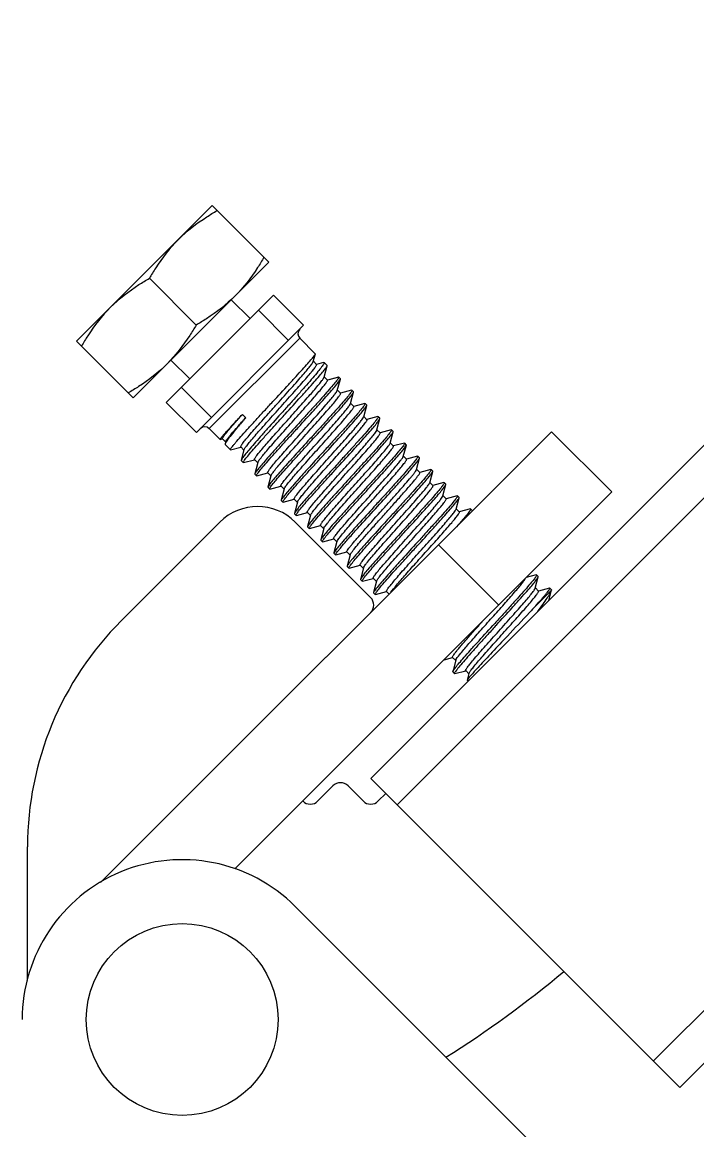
# Model space of a CAD drawing. Extents: x 27938 to 1507990, y 110129 to 923079.
# Drawn here: x 644277 to 644841, y 365994 to 366920 of the extents above; entities that cross this region are included whole.
import ezdxf

# ---------------------------------------------------------------- set-up
doc = ezdxf.new("R2010")
doc.units = 0
doc.header["$LTSCALE"] = 1000
doc.header["$MEASUREMENT"] = 0

msp = doc.modelspace()

# ---------------------------------------------------------------- linework, layer by layer
at = {"linetype": 'Continuous'}
for p, q in [((644567.69, 366288.54), (647113.1, 368833.94)), ((644589.71, 366266.52), (647135.12, 368811.92)), ((644803.62, 366052.61), (647349.03, 368598.01)), ((644825.64, 366030.59), (647371.05, 368575.99)), ((644435.57, 366766.69), (644322.33, 366653.45)), ((644435.57, 366766.69), (644482.76, 366719.51)), ((644482.76, 366719.51), (644369.51, 366606.26)), ((644383.03, 366705.99), (644422.05, 366666.97)), ((644397.12, 366602.41), (644486.61, 366691.9)), ((644451.3, 366688.05), (644467.03, 366672.32)), ((644486.61, 366691.9), (644511.78, 366666.74)), ((644474.03, 366679.32), (644499.19, 366654.15)), ((644422.28, 366577.24), (644511.78, 366666.74)), ((644322.33, 366653.45), (644369.51, 366606.26)), ((644433.06, 366580.47), (644508.55, 366655.96)), ((644521.52, 366643), (644508.55, 366655.96)), ((644519.82, 366636.5), (644521.53, 366642.84)), ((644521.53, 366642.84), (644521.52, 366643)), ((644400.97, 366637.72), (644416.7, 366621.99)), ((644522.56, 366634.04), (644519.88, 366636.71)), ((644528.45, 366635.7), (644522.53, 366634.13)), ((644528.45, 366635.7), (644528.84, 366635.68)), ((644531.37, 366633.14), (644528.84, 366635.68)), ((644528.85, 366623.42), (644531.39, 366632.88)), ((644531.41, 366633.07), (644531.37, 366633.14)), ((644531.39, 366632.88), (644531.41, 366633.07)), ((644531.62, 366620.91), (644528.87, 366623.67)), ((644531.58, 366620.98), (644528.92, 366623.65)), ((644540.75, 366623.53), (644531.56, 366621.08)), ((644541.05, 366623.44), (644531.62, 366620.91)), ((644540.75, 366623.53), (644541.01, 366623.51)), ((644541.01, 366623.51), (644541.05, 366623.44)), ((644542.38, 366622.13), (644541.06, 366623.45)), ((644542.4, 366621.87), (644542.38, 366622.13)), ((644409.7, 366614.99), (644434.87, 366589.83)), ((644531.62, 366620.91), (644531.58, 366620.98)), ((644539.86, 366612.41), (644542.4, 366621.87)), ((644542.59, 366609.97), (644539.93, 366612.64)), ((644551.76, 366612.52), (644542.57, 366610.07)), ((644550.87, 366601.4), (644553.41, 366610.86)), ((644551.76, 366612.52), (644552.02, 366612.5)), ((644553.39, 366611.12), (644552.02, 366612.5)), ((644553.41, 366610.86), (644553.39, 366611.12)), ((644397.12, 366602.41), (644422.28, 366577.24)), ((644553.6, 366598.96), (644550.94, 366601.63)), ((644562.77, 366601.51), (644553.58, 366599.06)), ((644561.88, 366590.39), (644564.42, 366599.85)), ((644562.77, 366601.51), (644563.03, 366601.49)), ((644564.4, 366600.11), (644563.03, 366601.49)), ((644564.42, 366599.85), (644564.4, 366600.11)), ((644460.66, 366592.35), (644463.41, 366589.6)), ((644561.83, 366590.22), (644561.88, 366590.39)), ((644564.61, 366587.95), (644561.95, 366590.62)), ((644573.78, 366590.5), (644564.59, 366588.05)), ((644572.89, 366579.38), (644575.43, 366588.84)), ((644573.78, 366590.5), (644574.04, 366590.48)), ((644575.41, 366589.1), (644574.04, 366590.48)), ((644575.43, 366588.84), (644575.41, 366589.1)), ((644342.21, 366201.47), (644718.69, 366577.95)), ((644442.07, 366571.45), (644433.06, 366580.47)), ((644575.62, 366576.94), (644572.96, 366579.61)), ((644584.79, 366579.48), (644575.6, 366577.04)), ((644583.9, 366568.37), (644586.44, 366577.83)), ((644584.79, 366579.48), (644585.05, 366579.47)), ((644586.42, 366578.09), (644585.05, 366579.47)), ((644586.44, 366577.83), (644586.42, 366578.09)), ((644769.02, 366527.62), (644718.69, 366577.95)), ((644442.18, 366571.45), (644442.07, 366571.45)), ((644442.18, 366571.45), (644444.01, 366571.94)), ((644443.99, 366572.03), (644446.67, 366569.35)), ((644446.72, 366569.54), (644446.24, 366567.73)), ((644450.66, 366562.87), (644446.28, 366567.24)), ((644586.63, 366565.93), (644583.97, 366568.6)), ((644595.8, 366568.47), (644586.61, 366566.03)), ((644594.91, 366557.36), (644597.45, 366566.82)), ((644595.8, 366568.47), (644596.06, 366568.46)), ((644597.43, 366567.08), (644596.06, 366568.46)), ((644597.45, 366566.82), (644597.43, 366567.08)), ((644450.87, 366562.85), (644450.66, 366562.87)), ((644450.87, 366562.85), (644459.3, 366565.12)), ((644459.27, 366565.21), (644461.94, 366562.54)), ((644462, 366562.77), (644459.7, 366554.12)), ((644597.64, 366554.92), (644594.98, 366557.59)), ((644606.81, 366557.46), (644597.62, 366555.02)), ((644606.81, 366557.46), (644607.07, 366557.45)), ((644608.44, 366556.07), (644607.07, 366557.45)), ((644459.7, 366554.12), (644459.72, 366553.8)), ((644461.38, 366552.14), (644459.72, 366553.8)), ((644461.65, 366552.12), (644461.38, 366552.14)), ((644461.65, 366552.12), (644470.82, 366554.58)), ((644470.79, 366554.68), (644473.46, 366552.01)), ((644473.52, 366552.24), (644471, 366542.77)), ((644605.92, 366546.35), (644608.46, 366555.81)), ((644608.46, 366555.81), (644608.44, 366556.07)), ((644471, 366542.77), (644471.02, 366542.5)), ((644472.39, 366541.13), (644471.02, 366542.5)), ((644472.66, 366541.11), (644472.39, 366541.13)), ((644472.66, 366541.11), (644481.83, 366543.57)), ((644481.8, 366543.67), (644484.47, 366541)), ((644484.53, 366541.23), (644482.01, 366531.76)), ((644608.65, 366543.91), (644605.99, 366546.58)), ((644617.82, 366546.45), (644608.63, 366544.01)), ((644616.93, 366535.34), (644619.47, 366544.8)), ((644617.82, 366546.45), (644618.08, 366546.44)), ((644619.45, 366545.06), (644618.08, 366546.44)), ((644619.47, 366544.8), (644619.45, 366545.06)), ((644482.01, 366531.76), (644482.03, 366531.49)), ((644483.4, 366530.12), (644482.03, 366531.49)), ((644483.67, 366530.1), (644483.4, 366530.12)), ((644483.67, 366530.1), (644492.84, 366532.56)), ((644492.81, 366532.66), (644495.48, 366529.99)), ((644495.54, 366530.22), (644493.02, 366520.75)), ((644619.66, 366532.9), (644617, 366535.57)), ((644628.83, 366535.44), (644619.64, 366533)), ((644627.94, 366524.33), (644630.48, 366533.79)), ((644628.83, 366535.44), (644629.09, 366535.43)), ((644630.46, 366534.05), (644629.09, 366535.43)), ((644630.48, 366533.79), (644630.46, 366534.05)), ((644454.41, 366213), (644769.02, 366527.62)), ((644493.02, 366520.75), (644493.04, 366520.48)), ((644494.41, 366519.11), (644493.04, 366520.48)), ((644494.68, 366519.09), (644503.85, 366521.55)), ((644503.82, 366521.65), (644506.49, 366518.98)), ((644627.87, 366524.11), (644627.94, 366524.33)), ((644630.67, 366521.89), (644628.01, 366524.56)), ((644639.84, 366524.43), (644630.65, 366521.99)), ((644638.95, 366513.32), (644641.49, 366522.78)), ((644639.84, 366524.43), (644640.1, 366524.42)), ((644641.48, 366523.04), (644640.1, 366524.42)), ((644641.49, 366522.78), (644641.48, 366523.04)), ((644494.68, 366519.09), (644494.41, 366519.11)), ((644506.55, 366519.21), (644504.03, 366509.74)), ((644641.68, 366510.88), (644639.02, 366513.55)), ((644650.85, 366513.42), (644641.66, 366510.98)), ((644650.85, 366513.42), (644651.11, 366513.41)), ((644652.49, 366512.03), (644651.11, 366513.41)), ((644652.51, 366512), (644652.49, 366512.03)), ((644359.6, 366420.18), (644441.85, 366502.43)), ((644504.03, 366509.74), (644504.05, 366509.47)), ((644505.42, 366508.1), (644504.05, 366509.47)), ((644504.76, 366502.43), (644567.68, 366439.52)), ((644505.69, 366508.08), (644505.42, 366508.1)), ((644505.69, 366508.08), (644514.86, 366510.54)), ((644514.83, 366510.64), (644517.5, 366507.97)), ((644517.56, 366508.2), (644515.04, 366498.73)), ((644515.04, 366498.73), (644515.06, 366498.46)), ((644516.43, 366497.09), (644515.06, 366498.46)), ((644516.7, 366497.07), (644516.43, 366497.09)), ((644516.7, 366497.07), (644525.87, 366499.53)), ((644525.84, 366499.63), (644528.51, 366496.96)), ((644528.57, 366497.19), (644526.05, 366487.72)), ((644526.05, 366487.72), (644526.07, 366487.45)), ((644527.44, 366486.08), (644526.07, 366487.45)), ((644527.71, 366486.06), (644527.44, 366486.08)), ((644527.71, 366486.06), (644536.88, 366488.52)), ((644536.85, 366488.62), (644539.52, 366485.95)), ((644539.58, 366486.18), (644537.06, 366476.7)), ((644539.58, 366486.18), (644539.65, 366486.37)), ((644674.65, 366433.25), (644624.32, 366483.58)), ((644537.06, 366476.7), (644537.08, 366476.44)), ((644538.45, 366475.07), (644537.08, 366476.44)), ((644538.72, 366475.05), (644538.45, 366475.07)), ((644538.72, 366475.05), (644547.89, 366477.51)), ((644547.86, 366477.61), (644550.53, 366474.94)), ((644550.59, 366475.17), (644548.07, 366465.69)), ((644548.07, 366465.69), (644548.09, 366465.43)), ((644549.46, 366464.06), (644548.09, 366465.43)), ((644549.73, 366464.04), (644558.9, 366466.5)), ((644558.87, 366466.6), (644561.54, 366463.93)), ((644549.73, 366464.04), (644549.46, 366464.06)), ((644561.6, 366464.16), (644559.08, 366454.68)), ((644560.74, 366453.03), (644569.91, 366455.49)), ((644569.88, 366455.59), (644572.55, 366452.92)), ((644705.9, 366458.37), (644697.56, 366456.15)), ((644705.01, 366447.26), (644707.55, 366456.72)), ((644705.9, 366458.37), (644706.16, 366458.35)), ((644707.54, 366456.98), (644706.16, 366458.35)), ((644707.55, 366456.72), (644707.54, 366456.98)), ((644559.08, 366454.68), (644559.1, 366454.42)), ((644560.47, 366453.05), (644559.1, 366454.42)), ((644560.74, 366453.03), (644560.47, 366453.05)), ((644572.61, 366453.15), (644570.09, 366443.67)), ((644707.74, 366444.82), (644705.08, 366447.49)), ((644716.91, 366447.36), (644707.72, 366444.92)), ((644717.17, 366447.34), (644716.91, 366447.36)), ((644718.55, 366445.97), (644717.17, 366447.34)), ((644570.09, 366443.67), (644570.11, 366443.41)), ((644571.48, 366442.04), (644570.11, 366443.41)), ((644571.75, 366442.02), (644571.48, 366442.04)), ((644571.75, 366442.02), (644580.92, 366444.48)), ((644580.89, 366444.58), (644583.11, 366442.37)), ((644705.42, 366432.56), (644718.56, 366445.7)), ((644716.25, 366437.1), (644718.56, 366445.71)), ((644718.55, 366445.97), (644718.56, 366445.71)), ((644628.95, 366387.55), (644635.97, 366389.43)), ((644635.94, 366389.53), (644638.61, 366386.86)), ((644638.67, 366387.09), (644636.15, 366377.61)), ((644636.17, 366377.35), (644636.15, 366377.61)), ((644637.54, 366375.98), (644636.17, 366377.35)), ((644637.81, 366375.96), (644646.98, 366378.42)), ((644646.95, 366378.52), (644649.62, 366375.85)), ((644649.68, 366376.08), (644648.19, 366370.46)), ((644648.19, 366370.46), (644648.25, 366370.33)), ((644649.48, 366370.33), (644648.25, 366370.33)), ((644523.64, 366269.65), (644536.22, 366282.23)), ((644548.8, 366282.23), (644561.38, 366269.65)), ((644567.69, 366288.54), (644825.64, 366030.59)), ((644567.69, 366288.54), (644825.64, 366030.59)), ((644573.97, 366269.65), (644580.28, 366275.96)), ((644281.4, 366119.8), (644281.41, 366231.48)), ((644755.55, 365930.82), (644504.78, 366181.59))]:
    msp.add_line(p, q, dxfattribs=at)
msp.add_circle((644410.41, 366087.21), 80.08, dxfattribs=at)
for centre, radius, start, end in [((644512.33, 366659.74), 5.34, 135, 225), ((644429.28, 366576.69), 5.34, 45, 135), ((644473.3, 366470.98), 44.49, 45, 135), ((644561.38, 366433.23), 8.9, 315, 45), ((644548.34, 366231.44), 266.92, 135, 179.99137), ((644542.51, 366275.94), 8.9, 45, 135), ((644517.34, 366275.94), 8.9, 225, 315), ((644567.68, 366275.94), 8.9, 225, 315), ((644410.41, 366087.21), 133.46, 45, 180), ((644157.16, 366809.15), 889.75, 302.13405, 309.98081)]:
    msp.add_arc(centre, radius, start, end, dxfattribs=at)
for points, knots in [([(644407.26, 366738.38), (644414.41, 366745.53), (644425.17, 366753.92), (644436.72, 366760.92), (644439.66, 366762.61)], [0, 0, 0, 0, 0.748734, 1, 1, 1, 1]), ([(644407.26, 366738.38), (644400.11, 366731.23), (644391.72, 366720.47), (644384.73, 366708.93), (644383.03, 366705.99)], [0, 0, 0, 0, 0.748734, 1, 1, 1, 1]), ([(644478.67, 366723.59), (644476.98, 366720.65), (644469.98, 366709.11), (644461.6, 366698.35), (644454.45, 366691.2)], [0, 0, 0, 0, 0.251266, 1, 1, 1, 1]), ([(644350.64, 366681.76), (644357.79, 366688.91), (644368.55, 366697.3), (644380.09, 366704.29), (644383.03, 366705.99)], [0, 0, 0, 0, 0.748734, 1, 1, 1, 1]), ([(644454.45, 366691.2), (644447.3, 366684.05), (644436.54, 366675.66), (644424.99, 366668.66), (644422.05, 366666.97)], [0, 0, 0, 0, 0.748734, 1, 1, 1, 1]), ([(644350.64, 366681.76), (644343.49, 366674.61), (644335.1, 366663.85), (644328.1, 366652.3), (644326.41, 366649.36)], [0, 0, 0, 0, 0.748734, 1, 1, 1, 1]), ([(644422.05, 366666.97), (644420.36, 366664.03), (644413.36, 366652.48), (644404.97, 366641.72), (644397.82, 366634.57)], [0, 0, 0, 0, 0.251266, 1, 1, 1, 1]), ([(644486.01, 366603.01), (644490.46, 366607.82), (644496.94, 366614.82), (644505.18, 366623.8), (644510.46, 366629.61), (644514.86, 366634.51), (644518.17, 366638.34), (644520.23, 366640.81), (644521.19, 366642.18), (644521.48, 366642.65), (644521.53, 366642.84)], [0, 0, 0, 0, 0.368142, 0.535897, 0.684709, 0.809342, 0.905414, 0.969598, 0.989056, 1, 1, 1, 1]), ([(644397.82, 366634.57), (644390.67, 366627.42), (644379.91, 366619.04), (644368.37, 366612.04), (644365.43, 366610.35)], [0, 0, 0, 0, 0.748734, 1, 1, 1, 1]), ([(644459.27, 366565.21), (644459.19, 366565.29), (644459.27, 366565.7), (644459.59, 366566.27), (644460.19, 366567.22), (644461.52, 366569.03), (644463.88, 366571.97), (644467.45, 366576.19), (644471.88, 366581.27), (644476.98, 366587.03), (644482.55, 366593.27), (644490.31, 366601.9), (644497.97, 366610.41), (644505.21, 366618.55), (644509.89, 366623.87), (644513.78, 366628.41), (644516.79, 366632.01), (644518.69, 366634.58), (644519.68, 366635.95), (644519.82, 366636.5)], [0, 0, 0, 0, 0.003461, 0.010825, 0.022535, 0.038573, 0.083113, 0.142879, 0.21566, 0.298761, 0.389116, 0.483412, 0.670116, 0.755815, 0.832283, 0.896851, 0.947308, 0.981997, 1, 1, 1, 1]), ([(644462.39, 366563.58), (644462.84, 366564.34), (644464.17, 366566.14), (644468.06, 366570.98), (644474.96, 366578.91), (644484.81, 366589.98), (644493.93, 366600.11), (644501.34, 366608.37), (644506.54, 366614.19), (644511.24, 366619.51), (644515.26, 366624.15), (644518.48, 366627.99), (644520.77, 366630.85), (644522.08, 366632.72), (644522.56, 366633.61), (644522.62, 366633.97), (644522.56, 366634.04)], [0, 0, 0, 0, 0.028348, 0.07231, 0.200737, 0.367922, 0.551326, 0.641466, 0.726551, 0.80379, 0.870677, 0.92508, 0.96531, 0.990227, 0.996843, 1, 1, 1, 1]), ([(644528.84, 366635.68), (644528.93, 366635.58), (644528.85, 366635.1), (644528.47, 366634.41), (644527.76, 366633.28), (644526.18, 366631.12), (644523.38, 366627.61), (644519.14, 366622.59), (644513.89, 366616.55), (644507.84, 366609.71), (644501.24, 366602.32), (644496.68, 366597.25), (644494.36, 366594.66)], [0, 0, 0, 0, 0.007287, 0.022596, 0.046895, 0.080168, 0.172563, 0.296519, 0.44737, 0.619385, 0.805971, 1, 1, 1, 1]), ([(644496.38, 366592.64), (644500.75, 366597.43), (644507.11, 366604.42), (644515.2, 366613.39), (644520.4, 366619.22), (644524.72, 366624.18), (644528.06, 366628.09), (644530.14, 366630.85), (644531.24, 366632.31), (644531.39, 366632.88)], [0, 0, 0, 0, 0.36438, 0.530796, 0.678891, 0.803581, 0.9006, 0.966696, 1, 1, 1, 1]), ([(644470.79, 366554.68), (644470.72, 366554.75), (644470.77, 366555.11), (644471.24, 366556), (644472.51, 366557.83), (644474.74, 366560.64), (644477.87, 366564.39), (644481.77, 366568.9), (644486.3, 366574.07), (644491.31, 366579.71), (644498.42, 366587.66), (644507.15, 366597.38), (644516.54, 366607.98), (644523.1, 366615.55), (644526.78, 366620.17), (644528.05, 366621.9), (644528.47, 366622.62)], [0, 0, 0, 0, 0.003296, 0.010079, 0.03549, 0.076381, 0.131511, 0.19909, 0.276886, 0.362322, 0.452558, 0.635372, 0.801219, 0.928261, 0.971785, 1, 1, 1, 1]), ([(644541.05, 366623.44), (644541.08, 366623.29), (644540.86, 366622.83), (644540.41, 366622.06), (644539.58, 366620.92), (644537.89, 366618.74), (644534.98, 366615.26), (644530.67, 366610.3), (644525.39, 366604.37), (644519.37, 366597.68), (644512.82, 366590.47), (644508.31, 366585.53), (644506.02, 366583)], [0, 0, 0, 0, 0.00868, 0.025879, 0.051887, 0.086569, 0.180747, 0.305089, 0.45505, 0.625126, 0.809034, 1, 1, 1, 1]), ([(644528.47, 366622.62), (644528.52, 366622.7), (644528.67, 366622.96), (644528.8, 366623.22), (644528.85, 366623.42)], [0, 0, 0, 0, 0.313787, 1, 1, 1, 1]), ([(644473.52, 366552.24), (644473.66, 366552.78), (644474.62, 366554.13), (644476.45, 366556.62), (644479.34, 366560.11), (644483.06, 366564.48), (644487.53, 366569.59), (644494.43, 366577.38), (644501.71, 366585.5), (644509.08, 366593.73), (644514.37, 366599.67), (644519.23, 366605.17), (644523.46, 366610.04), (644526.9, 366614.12), (644529.2, 366616.98), (644530.53, 366618.78), (644531.17, 366619.74), (644531.52, 366620.39), (644531.66, 366620.79), (644531.62, 366620.91)], [0, 0, 0, 0, 0.018431, 0.053472, 0.104134, 0.168694, 0.244894, 0.330055, 0.515024, 0.608298, 0.697696, 0.780063, 0.852494, 0.912444, 0.95783, 0.974565, 0.987157, 0.995562, 1, 1, 1, 1]), ([(644507.39, 366581.63), (644511.76, 366586.42), (644518.12, 366593.41), (644526.21, 366602.38), (644531.42, 366608.21), (644535.73, 366613.17), (644539.07, 366617.08), (644541.15, 366619.84), (644542.25, 366621.3), (644542.4, 366621.87)], [0, 0, 0, 0, 0.364381, 0.5308, 0.678899, 0.803591, 0.900607, 0.966701, 1, 1, 1, 1]), ([(644481.8, 366543.67), (644481.73, 366543.75), (644481.79, 366544.13), (644482.31, 366545.08), (644483.7, 366547.06), (644486.11, 366550.07), (644489.49, 366554.09), (644493.67, 366558.92), (644498.51, 366564.42), (644503.82, 366570.38), (644511.25, 366578.68), (644518.62, 366586.9), (644525.61, 366594.78), (644530.15, 366599.97), (644533.94, 366604.41), (644536.88, 366607.96), (644538.75, 366610.5), (644539.72, 366611.87), (644539.86, 366612.41)], [0, 0, 0, 0, 0.003453, 0.010691, 0.037881, 0.081592, 0.14037, 0.212138, 0.294327, 0.383985, 0.477885, 0.664852, 0.751185, 0.82854, 0.894141, 0.945651, 0.981282, 1, 1, 1, 1]), ([(644484.53, 366541.23), (644484.68, 366541.77), (644485.65, 366543.14), (644487.51, 366545.68), (644490.45, 366549.22), (644494.24, 366553.66), (644498.78, 366558.85), (644505.77, 366566.74), (644513.14, 366574.96), (644520.57, 366583.26), (644525.88, 366589.22), (644530.72, 366594.72), (644534.91, 366599.55), (644538.28, 366603.57), (644540.7, 366606.59), (644542.09, 366608.56), (644542.6, 366609.51), (644542.67, 366609.9), (644542.59, 366609.97)], [0, 0, 0, 0, 0.01868, 0.054278, 0.105764, 0.171349, 0.248695, 0.335028, 0.522011, 0.615926, 0.705601, 0.787809, 0.859594, 0.918387, 0.96211, 0.989307, 0.996546, 1, 1, 1, 1]), ([(644552.02, 366612.5), (644552.1, 366612.41), (644551.96, 366611.94), (644551.58, 366611.31), (644550.82, 366610.2), (644549.2, 366608.1), (644546.34, 366604.65), (644542.04, 366599.69), (644536.72, 366593.71), (644530.61, 366586.93), (644523.96, 366579.6), (644519.37, 366574.56), (644517.03, 366571.99)], [0, 0, 0, 0, 0.006599, 0.021626, 0.045784, 0.078991, 0.171388, 0.295465, 0.44652, 0.61879, 0.805664, 1, 1, 1, 1]), ([(644518.4, 366570.62), (644522.77, 366575.41), (644529.13, 366582.4), (644537.22, 366591.37), (644542.43, 366597.2), (644546.74, 366602.16), (644550.08, 366606.07), (644552.16, 366608.83), (644553.26, 366610.29), (644553.41, 366610.86)], [0, 0, 0, 0, 0.364381, 0.530796, 0.678894, 0.80359, 0.900609, 0.966703, 1, 1, 1, 1]), ([(644450.66, 366562.87), (644450.58, 366562.95), (644450.76, 366563.4), (644451.14, 366564.01), (644451.92, 366565.1), (644453.01, 366566.47), (644454.44, 366568.21), (644456.95, 366571.15), (644460.81, 366575.51), (644466.17, 366581.44), (644472.32, 366588.18), (644479.02, 366595.45), (644483.65, 366600.46), (644486.01, 366603.01)], [0, 0, 0, 0, 0.006287, 0.021187, 0.045277, 0.078448, 0.120429, 0.17084, 0.294962, 0.446101, 0.618491, 0.80551, 1, 1, 1, 1]), ([(644494.36, 366594.66), (644490.05, 366589.86), (644483.76, 366582.87), (644475.77, 366573.87), (644470.62, 366568.01), (644466.35, 366563.01), (644463.03, 366559.05), (644460.95, 366556.23), (644459.86, 366554.72), (644459.7, 366554.12)], [0, 0, 0, 0, 0.362585, 0.528363, 0.676115, 0.800828, 0.898293, 0.965295, 1, 1, 1, 1]), ([(644492.81, 366532.66), (644492.74, 366532.74), (644492.8, 366533.12), (644493.32, 366534.07), (644494.71, 366536.05), (644497.12, 366539.06), (644500.5, 366543.08), (644504.68, 366547.91), (644509.52, 366553.41), (644514.83, 366559.37), (644522.26, 366567.67), (644529.63, 366575.89), (644536.62, 366583.77), (644541.16, 366588.96), (644544.95, 366593.4), (644547.89, 366596.95), (644549.76, 366599.49), (644550.73, 366600.86), (644550.87, 366601.4)], [0, 0, 0, 0, 0.003453, 0.010691, 0.03788, 0.081592, 0.14037, 0.212137, 0.294327, 0.383985, 0.477885, 0.664851, 0.751185, 0.82854, 0.894141, 0.945652, 0.981282, 1, 1, 1, 1]), ([(644495.54, 366530.22), (644495.69, 366530.76), (644496.66, 366532.13), (644498.52, 366534.67), (644501.46, 366538.21), (644505.25, 366542.65), (644509.79, 366547.84), (644516.78, 366555.73), (644524.15, 366563.95), (644531.58, 366572.25), (644536.89, 366578.21), (644541.73, 366583.71), (644545.92, 366588.54), (644549.29, 366592.56), (644551.71, 366595.58), (644553.1, 366597.55), (644553.61, 366598.5), (644553.68, 366598.89), (644553.6, 366598.96)], [0, 0, 0, 0, 0.01868, 0.054279, 0.105765, 0.171349, 0.248696, 0.335028, 0.522011, 0.615926, 0.705601, 0.787809, 0.859594, 0.918386, 0.962109, 0.989307, 0.996546, 1, 1, 1, 1]), ([(644563.03, 366601.49), (644563.12, 366601.4), (644562.97, 366600.93), (644562.59, 366600.3), (644561.83, 366599.19), (644560.21, 366597.09), (644557.35, 366593.64), (644553.05, 366588.68), (644547.73, 366582.7), (644541.62, 366575.92), (644534.97, 366568.59), (644530.38, 366563.55), (644528.04, 366560.98)], [0, 0, 0, 0, 0.006599, 0.021626, 0.045783, 0.07899, 0.171389, 0.295471, 0.446525, 0.618791, 0.805663, 1, 1, 1, 1]), ([(644529.41, 366559.61), (644533.78, 366564.4), (644540.14, 366571.39), (644548.23, 366580.36), (644553.44, 366586.19), (644557.75, 366591.15), (644561.09, 366595.06), (644563.17, 366597.82), (644564.27, 366599.28), (644564.42, 366599.85)], [0, 0, 0, 0, 0.364389, 0.530808, 0.678904, 0.803593, 0.90061, 0.966703, 1, 1, 1, 1]), ([(644442.07, 366571.45), (644442.03, 366571.49), (644442.11, 366571.71), (644442.29, 366572), (644442.65, 366572.51), (644443.43, 366573.5), (644444.83, 366575.15), (644446.96, 366577.56), (644449.68, 366580.56), (644452.93, 366584.09), (644456.65, 366588.08), (644459.28, 366590.88), (644460.66, 366592.35)], [0, 0, 0, 0, 0.005738, 0.019134, 0.040805, 0.070779, 0.155209, 0.27106, 0.416301, 0.588313, 0.78408, 1, 1, 1, 1]), ([(644443.99, 366572.03), (644443.86, 366572.16), (644444.25, 366572.93), (644444.9, 366573.95), (644446.31, 366575.8), (644448.19, 366578.12), (644450.66, 366581.03), (644454.84, 366585.85), (644458.25, 366589.67), (644460.66, 366592.35)], [0, 0, 0, 0, 0.021147, 0.073565, 0.158215, 0.273875, 0.418588, 0.589838, 1, 1, 1, 1]), ([(644463.41, 366589.6), (644461.13, 366586.95), (644457.03, 366582.15), (644451.77, 366575.77), (644448.45, 366571.5), (644446.83, 366569.01), (644446.34, 366568.1), (644446.24, 366567.73)], [0, 0, 0, 0, 0.376924, 0.679521, 0.890722, 0.958383, 1, 1, 1, 1]), ([(644446.72, 366569.54), (644446.8, 366569.85), (644447.27, 366570.61), (644448.22, 366571.97), (644449.7, 366573.84), (644452.55, 366577.3), (644457.17, 366582.62), (644461.17, 366587.11), (644463.41, 366589.6)], [0, 0, 0, 0, 0.036338, 0.100465, 0.191874, 0.309308, 0.615028, 1, 1, 1, 1]), ([(644461.38, 366552.14), (644461.3, 366552.22), (644461.45, 366552.69), (644461.83, 366553.33), (644462.58, 366554.43), (644464.2, 366556.54), (644467.07, 366559.99), (644471.37, 366564.94), (644476.68, 366570.93), (644482.79, 366577.71), (644489.45, 366585.03), (644494.04, 366590.07), (644496.38, 366592.64)], [0, 0, 0, 0, 0.006599, 0.021626, 0.045784, 0.078991, 0.171388, 0.295465, 0.446519, 0.61879, 0.805664, 1, 1, 1, 1]), ([(644503.82, 366521.65), (644503.75, 366521.73), (644503.81, 366522.11), (644504.31, 366523.03), (644505.67, 366524.97), (644508.04, 366527.93), (644511.35, 366531.89), (644515.46, 366536.63), (644520.22, 366542.04), (644525.45, 366547.92), (644532.8, 366556.13), (644540.11, 366564.29), (644547.08, 366572.14), (644551.65, 366577.36), (644555.51, 366581.86), (644558.54, 366585.5), (644560.56, 366588.17), (644561.6, 366589.63), (644561.83, 366590.22)], [0, 0, 0, 0, 0.003411, 0.010523, 0.037228, 0.080172, 0.137959, 0.208589, 0.289589, 0.378106, 0.47102, 0.656885, 0.743278, 0.821187, 0.887872, 0.941003, 0.97876, 1, 1, 1, 1]), ([(644507, 366520.13), (644507.45, 366520.87), (644508.75, 366522.63), (644512.5, 366527.3), (644519.09, 366534.91), (644528.49, 366545.5), (644537.18, 366555.2), (644544.26, 366563.11), (644549.24, 366568.71), (644553.74, 366573.84), (644557.6, 366578.32), (644560.7, 366582.04), (644562.91, 366584.82), (644564.17, 366586.64), (644564.63, 366587.52), (644564.68, 366587.88), (644564.61, 366587.95)], [0, 0, 0, 0, 0.029221, 0.073567, 0.201629, 0.367682, 0.550054, 0.639909, 0.724906, 0.802249, 0.869396, 0.924152, 0.964754, 0.989983, 0.99672, 1, 1, 1, 1]), ([(644574.04, 366590.48), (644574.13, 366590.39), (644573.98, 366589.92), (644573.6, 366589.29), (644572.84, 366588.18), (644571.22, 366586.08), (644568.36, 366582.63), (644564.06, 366577.67), (644558.74, 366571.69), (644552.63, 366564.91), (644545.98, 366557.58), (644541.39, 366552.54), (644539.05, 366549.97)], [0, 0, 0, 0, 0.006598, 0.021624, 0.045781, 0.078987, 0.171384, 0.29546, 0.44651, 0.618781, 0.80566, 1, 1, 1, 1]), ([(644540.42, 366548.6), (644544.79, 366553.39), (644551.15, 366560.38), (644559.24, 366569.35), (644564.45, 366575.18), (644568.76, 366580.14), (644572.1, 366584.05), (644574.18, 366586.81), (644575.28, 366588.27), (644575.43, 366588.84)], [0, 0, 0, 0, 0.364379, 0.530797, 0.678896, 0.80359, 0.900607, 0.966701, 1, 1, 1, 1]), ([(644506.02, 366583), (644501.65, 366578.21), (644495.28, 366571.23), (644487.19, 366562.26), (644481.98, 366556.42), (644477.67, 366551.46), (644474.33, 366547.55), (644472.26, 366544.79), (644471.15, 366543.34), (644471, 366542.77)], [0, 0, 0, 0, 0.36446, 0.530907, 0.67902, 0.803709, 0.900704, 0.966759, 1, 1, 1, 1]), ([(644472.39, 366541.13), (644472.31, 366541.21), (644472.46, 366541.68), (644472.84, 366542.32), (644473.59, 366543.42), (644475.21, 366545.53), (644478.08, 366548.97), (644482.38, 366553.93), (644487.69, 366559.92), (644493.8, 366566.7), (644500.46, 366574.02), (644505.05, 366579.06), (644507.39, 366581.63)], [0, 0, 0, 0, 0.006598, 0.021625, 0.04578, 0.078987, 0.171384, 0.295461, 0.446512, 0.618782, 0.805661, 1, 1, 1, 1]), ([(644514.83, 366510.64), (644514.76, 366510.71), (644514.82, 366511.09), (644515.31, 366512), (644516.63, 366513.9), (644518.95, 366516.8), (644522.19, 366520.68), (644526.22, 366525.34), (644530.9, 366530.66), (644536.05, 366536.45), (644543.32, 366544.57), (644552.13, 366554.41), (644560.43, 366563.75), (644566.03, 366570.27), (644569.16, 366574.01), (644571.32, 366576.8), (644572.44, 366578.37), (644572.75, 366579.01)], [0, 0, 0, 0, 0.003368, 0.010354, 0.036572, 0.078742, 0.135528, 0.20501, 0.284805, 0.372166, 0.464077, 0.64881, 0.81371, 0.881483, 0.936251, 0.976167, 1, 1, 1, 1]), ([(644517.85, 366508.84), (644518.24, 366509.54), (644519.45, 366511.21), (644523.05, 366515.76), (644529.56, 366523.28), (644538.94, 366533.87), (644547.7, 366543.63), (644554.86, 366551.65), (644559.92, 366557.34), (644564.51, 366562.55), (644568.45, 366567.12), (644571.62, 366570.91), (644573.88, 366573.75), (644575.17, 366575.61), (644575.64, 366576.51), (644575.69, 366576.87), (644575.62, 366576.94)], [0, 0, 0, 0, 0.02672, 0.069018, 0.194536, 0.360069, 0.543539, 0.634344, 0.720433, 0.798907, 0.86713, 0.922821, 0.964145, 0.989828, 0.99668, 1, 1, 1, 1]), ([(644585.05, 366579.47), (644585.14, 366579.38), (644584.99, 366578.91), (644584.61, 366578.28), (644583.85, 366577.17), (644582.23, 366575.07), (644579.37, 366571.62), (644575.07, 366566.66), (644569.75, 366560.68), (644563.64, 366553.9), (644556.99, 366546.57), (644552.4, 366541.53), (644550.06, 366538.96)], [0, 0, 0, 0, 0.006599, 0.021626, 0.045785, 0.078991, 0.171389, 0.295468, 0.446524, 0.618793, 0.805664, 1, 1, 1, 1]), ([(644551.43, 366537.59), (644555.8, 366542.38), (644562.16, 366549.37), (644570.25, 366558.34), (644575.46, 366564.17), (644579.77, 366569.13), (644583.11, 366573.04), (644585.19, 366575.8), (644586.29, 366577.26), (644586.44, 366577.83)], [0, 0, 0, 0, 0.364384, 0.5308, 0.678898, 0.803592, 0.90061, 0.966703, 1, 1, 1, 1]), ([(644446.24, 366567.73), (644446.23, 366567.68), (644446.19, 366567.52), (644446.2, 366567.32), (644446.28, 366567.24)], [0, 0, 0, 0, 0.336514, 1, 1, 1, 1]), ([(644517.03, 366571.99), (644512.66, 366567.2), (644506.29, 366560.22), (644498.2, 366551.24), (644492.99, 366545.41), (644488.68, 366540.45), (644485.34, 366536.54), (644483.27, 366533.78), (644482.16, 366532.33), (644482.01, 366531.76)], [0, 0, 0, 0, 0.364466, 0.530913, 0.679023, 0.803712, 0.900708, 0.966761, 1, 1, 1, 1]), ([(644483.4, 366530.12), (644483.32, 366530.2), (644483.47, 366530.67), (644483.85, 366531.31), (644484.6, 366532.41), (644486.22, 366534.52), (644489.09, 366537.97), (644493.39, 366542.92), (644498.7, 366548.91), (644504.81, 366555.69), (644511.47, 366563.01), (644516.06, 366568.05), (644518.4, 366570.62)], [0, 0, 0, 0, 0.006599, 0.021626, 0.045783, 0.078991, 0.17139, 0.295472, 0.446528, 0.618793, 0.805664, 1, 1, 1, 1]), ([(644525.84, 366499.63), (644525.77, 366499.7), (644525.83, 366500.07), (644526.3, 366500.97), (644527.6, 366502.83), (644529.86, 366505.68), (644533.04, 366509.48), (644536.99, 366514.06), (644541.59, 366519.28), (644546.66, 366524.99), (644553.83, 366533.01), (644562.6, 366542.78), (644571.98, 366553.37), (644578.48, 366560.89), (644582.06, 366565.41), (644583.26, 366567.07), (644583.64, 366567.76)], [0, 0, 0, 0, 0.003326, 0.010193, 0.035938, 0.077359, 0.133176, 0.201544, 0.28017, 0.366406, 0.457339, 0.640956, 0.806417, 0.931592, 0.973615, 1, 1, 1, 1]), ([(644596.06, 366568.46), (644596.15, 366568.37), (644596, 366567.9), (644595.62, 366567.27), (644594.86, 366566.16), (644593.24, 366564.06), (644590.38, 366560.61), (644586.08, 366555.65), (644580.76, 366549.67), (644574.65, 366542.89), (644568, 366535.56), (644563.41, 366530.52), (644561.07, 366527.95)], [0, 0, 0, 0, 0.006599, 0.021626, 0.045782, 0.078989, 0.171387, 0.295468, 0.446521, 0.618788, 0.805663, 1, 1, 1, 1]), ([(644562.44, 366526.58), (644566.81, 366531.37), (644573.17, 366538.36), (644581.26, 366547.33), (644586.47, 366553.16), (644590.78, 366558.12), (644594.12, 366562.03), (644596.2, 366564.79), (644597.3, 366566.25), (644597.45, 366566.82)], [0, 0, 0, 0, 0.364389, 0.530808, 0.678905, 0.803593, 0.900609, 0.966702, 1, 1, 1, 1]), ([(644583.64, 366567.76), (644583.67, 366567.82), (644583.77, 366568.02), (644583.86, 366568.22), (644583.9, 366568.37)], [0, 0, 0, 0, 0.304527, 1, 1, 1, 1]), ([(644462, 366562.77), (644462.01, 366562.82), (644462.11, 366563.11), (644462.26, 366563.37), (644462.39, 366563.58)], [0, 0, 0, 0, 0.186143, 1, 1, 1, 1]), ([(644528.04, 366560.98), (644523.67, 366556.19), (644517.3, 366549.21), (644509.21, 366540.24), (644504, 366534.4), (644499.69, 366529.44), (644496.35, 366525.53), (644494.28, 366522.77), (644493.17, 366521.32), (644493.02, 366520.75)], [0, 0, 0, 0, 0.364457, 0.530899, 0.679012, 0.803706, 0.900705, 0.966759, 1, 1, 1, 1]), ([(644494.41, 366519.11), (644494.33, 366519.19), (644494.48, 366519.66), (644494.86, 366520.3), (644495.61, 366521.4), (644497.23, 366523.51), (644500.1, 366526.95), (644504.4, 366531.91), (644509.71, 366537.9), (644515.82, 366544.68), (644522.48, 366552), (644527.07, 366557.04), (644529.41, 366559.61)], [0, 0, 0, 0, 0.006597, 0.021623, 0.045779, 0.078985, 0.171381, 0.295456, 0.44651, 0.618782, 0.805661, 1, 1, 1, 1]), ([(644528.73, 366497.59), (644529.05, 366498.24), (644530.18, 366499.82), (644532.37, 366502.63), (644535.5, 366506.38), (644541.12, 366512.9), (644549.41, 366522.24), (644558.22, 366532.07), (644565.47, 366540.18), (644570.61, 366545.96), (644575.28, 366551.27), (644579.3, 366555.92), (644582.53, 366559.78), (644584.84, 366562.68), (644586.16, 366564.58), (644586.65, 366565.49), (644586.71, 366565.86), (644586.63, 366565.93)], [0, 0, 0, 0, 0.024173, 0.064372, 0.119353, 0.187267, 0.352243, 0.536827, 0.628608, 0.715817, 0.795456, 0.864788, 0.921444, 0.963514, 0.989667, 0.996638, 1, 1, 1, 1]), ([(644607.07, 366557.45), (644607.16, 366557.36), (644607.01, 366556.89), (644606.63, 366556.26), (644605.87, 366555.15), (644604.25, 366553.05), (644601.39, 366549.6), (644597.09, 366544.64), (644591.77, 366538.66), (644585.66, 366531.88), (644579.01, 366524.55), (644574.42, 366519.51), (644572.08, 366516.94)], [0, 0, 0, 0, 0.006598, 0.021624, 0.045781, 0.078987, 0.171383, 0.295458, 0.446509, 0.61878, 0.80566, 1, 1, 1, 1]), ([(644594.49, 366556.48), (644594.54, 366556.57), (644594.7, 366556.85), (644594.86, 366557.14), (644594.91, 366557.36)], [0, 0, 0, 0, 0.316982, 1, 1, 1, 1]), ([(644539.05, 366549.97), (644534.68, 366545.18), (644528.31, 366538.2), (644520.22, 366529.22), (644515.01, 366523.39), (644510.7, 366518.43), (644507.36, 366514.52), (644505.29, 366511.76), (644504.18, 366510.31), (644504.03, 366509.74)], [0, 0, 0, 0, 0.364462, 0.53091, 0.679022, 0.803711, 0.900705, 0.966759, 1, 1, 1, 1]), ([(644505.42, 366508.1), (644505.34, 366508.18), (644505.49, 366508.65), (644505.87, 366509.29), (644506.62, 366510.39), (644508.24, 366512.5), (644511.11, 366515.94), (644515.41, 366520.9), (644520.72, 366526.89), (644526.83, 366533.67), (644533.49, 366540.99), (644538.08, 366546.03), (644540.42, 366548.6)], [0, 0, 0, 0, 0.006599, 0.021625, 0.045781, 0.078988, 0.171386, 0.295465, 0.446518, 0.618786, 0.805663, 1, 1, 1, 1]), ([(644536.85, 366488.62), (644536.78, 366488.69), (644536.83, 366489.05), (644537.3, 366489.93), (644538.56, 366491.76), (644540.78, 366494.55), (644543.89, 366498.28), (644547.76, 366502.77), (644552.27, 366507.91), (644557.26, 366513.52), (644564.35, 366521.45), (644573.05, 366531.15), (644582.45, 366541.75), (644589.03, 366549.34), (644592.76, 366554), (644594.05, 366555.75), (644594.49, 366556.48)], [0, 0, 0, 0, 0.003285, 0.010037, 0.035326, 0.076021, 0.1309, 0.198187, 0.275678, 0.360819, 0.450797, 0.633314, 0.7993, 0.92703, 0.971108, 1, 1, 1, 1]), ([(644539.65, 366486.37), (644539.89, 366486.97), (644540.93, 366488.45), (644542.98, 366491.14), (644546.02, 366494.79), (644551.57, 366501.27), (644559.87, 366510.62), (644568.73, 366520.51), (644576.07, 366528.71), (644581.29, 366534.58), (644586.04, 366539.98), (644590.14, 366544.71), (644593.44, 366548.65), (644595.8, 366551.61), (644597.16, 366553.54), (644597.66, 366554.47), (644597.72, 366554.85), (644597.64, 366554.92)], [0, 0, 0, 0, 0.021586, 0.059632, 0.112982, 0.179814, 0.344197, 0.529911, 0.622691, 0.711053, 0.791891, 0.862368, 0.92002, 0.96286, 0.9895, 0.996595, 1, 1, 1, 1]), ([(644573.45, 366515.57), (644577.82, 366520.36), (644584.18, 366527.34), (644592.27, 366536.32), (644597.48, 366542.15), (644601.79, 366547.11), (644605.13, 366551.02), (644607.21, 366553.78), (644608.31, 366555.24), (644608.46, 366555.81)], [0, 0, 0, 0, 0.364378, 0.530795, 0.678895, 0.803589, 0.900607, 0.966701, 1, 1, 1, 1]), ([(644550.06, 366538.96), (644545.69, 366534.17), (644539.32, 366527.19), (644531.23, 366518.21), (644526.02, 366512.38), (644521.71, 366507.42), (644518.37, 366503.51), (644516.3, 366500.75), (644515.19, 366499.3), (644515.04, 366498.73)], [0, 0, 0, 0, 0.364464, 0.53091, 0.679021, 0.803712, 0.900709, 0.966761, 1, 1, 1, 1]), ([(644561.41, 366494.76), (644566.15, 366500.15), (644573.44, 366508.3), (644583.11, 366519.09), (644590.07, 366526.9), (644596.14, 366533.82), (644600.44, 366538.85), (644603.1, 366542.15), (644604.49, 366543.96), (644605.4, 366545.29), (644605.84, 366546.04), (644605.92, 366546.35)], [0, 0, 0, 0, 0.315652, 0.481067, 0.637651, 0.775532, 0.886036, 0.92879, 0.962295, 0.98609, 1, 1, 1, 1]), ([(644564.16, 366492.01), (644566.55, 366494.73), (644571.56, 366500.36), (644579.2, 366508.9), (644586.88, 366517.47), (644594.02, 366525.51), (644599.39, 366531.64), (644603, 366535.9), (644605.12, 366538.47), (644606.74, 366540.53), (644607.92, 366542.17), (644608.49, 366543.1), (644608.77, 366543.79), (644608.65, 366543.91)], [0, 0, 0, 0, 0.158726, 0.329961, 0.501874, 0.662563, 0.800917, 0.858659, 0.907407, 0.946342, 0.974839, 0.992548, 1, 1, 1, 1]), ([(644618.08, 366546.44), (644618.17, 366546.35), (644618.02, 366545.88), (644617.64, 366545.25), (644616.88, 366544.14), (644615.26, 366542.04), (644612.4, 366538.59), (644608.1, 366533.63), (644602.78, 366527.65), (644596.67, 366520.87), (644590.02, 366513.54), (644585.43, 366508.5), (644583.09, 366505.93)], [0, 0, 0, 0, 0.006599, 0.021626, 0.045784, 0.078991, 0.171389, 0.29547, 0.446525, 0.618793, 0.805664, 1, 1, 1, 1]), ([(644584.46, 366504.56), (644588.83, 366509.35), (644595.19, 366516.33), (644603.28, 366525.31), (644608.49, 366531.14), (644612.8, 366536.1), (644616.14, 366540.01), (644618.22, 366542.77), (644619.32, 366544.23), (644619.47, 366544.8)], [0, 0, 0, 0, 0.364386, 0.530805, 0.678901, 0.803594, 0.900611, 0.966704, 1, 1, 1, 1]), ([(644516.43, 366497.09), (644516.35, 366497.17), (644516.5, 366497.64), (644516.88, 366498.28), (644517.63, 366499.38), (644519.25, 366501.49), (644522.12, 366504.93), (644526.42, 366509.89), (644531.73, 366515.88), (644537.84, 366522.66), (644544.5, 366529.98), (644549.09, 366535.02), (644551.43, 366537.59)], [0, 0, 0, 0, 0.006599, 0.021626, 0.045784, 0.078991, 0.171389, 0.29547, 0.446525, 0.618793, 0.805664, 1, 1, 1, 1]), ([(644558.87, 366466.6), (644558.8, 366466.68), (644558.86, 366467.06), (644559.38, 366468.01), (644560.77, 366469.98), (644563.18, 366473), (644566.56, 366477.02), (644570.74, 366481.85), (644575.58, 366487.35), (644580.89, 366493.31), (644588.32, 366501.61), (644595.69, 366509.83), (644602.68, 366517.71), (644607.22, 366522.9), (644611.01, 366527.34), (644613.95, 366530.89), (644615.82, 366533.42), (644616.79, 366534.8), (644616.93, 366535.34)], [0, 0, 0, 0, 0.003454, 0.01069, 0.03788, 0.081592, 0.14037, 0.212137, 0.294327, 0.383985, 0.477885, 0.664852, 0.751185, 0.82854, 0.894141, 0.945652, 0.981282, 1, 1, 1, 1]), ([(644561.6, 366464.16), (644561.75, 366464.7), (644562.72, 366466.07), (644564.58, 366468.61), (644567.52, 366472.15), (644571.31, 366476.59), (644575.85, 366481.78), (644582.84, 366489.67), (644590.21, 366497.89), (644597.64, 366506.19), (644602.95, 366512.15), (644607.79, 366517.65), (644611.98, 366522.48), (644615.36, 366526.5), (644617.77, 366529.52), (644619.16, 366531.49), (644619.67, 366532.44), (644619.74, 366532.83), (644619.66, 366532.9)], [0, 0, 0, 0, 0.01868, 0.054279, 0.105765, 0.171349, 0.248696, 0.335028, 0.522011, 0.615926, 0.705601, 0.787808, 0.859593, 0.918386, 0.962109, 0.989307, 0.996546, 1, 1, 1, 1]), ([(644629.09, 366535.43), (644629.18, 366535.34), (644629.03, 366534.87), (644628.65, 366534.24), (644627.89, 366533.13), (644626.27, 366531.03), (644623.41, 366527.58), (644619.11, 366522.62), (644613.79, 366516.64), (644607.68, 366509.86), (644601.03, 366502.53), (644596.44, 366497.49), (644594.1, 366494.92)], [0, 0, 0, 0, 0.006599, 0.021625, 0.045781, 0.078988, 0.171385, 0.295464, 0.446516, 0.618785, 0.805662, 1, 1, 1, 1]), ([(644595.47, 366493.55), (644599.84, 366498.34), (644606.2, 366505.32), (644614.29, 366514.3), (644619.5, 366520.13), (644623.81, 366525.09), (644627.15, 366529), (644629.23, 366531.76), (644630.33, 366533.22), (644630.48, 366533.79)], [0, 0, 0, 0, 0.364384, 0.530804, 0.678902, 0.803592, 0.900607, 0.966702, 1, 1, 1, 1]), ([(644561.07, 366527.95), (644556.7, 366523.16), (644550.33, 366516.18), (644542.24, 366507.21), (644537.03, 366501.37), (644532.72, 366496.41), (644529.38, 366492.5), (644527.31, 366489.74), (644526.2, 366488.29), (644526.05, 366487.72)], [0, 0, 0, 0, 0.364457, 0.530901, 0.679015, 0.803708, 0.900705, 0.966759, 1, 1, 1, 1]), ([(644527.44, 366486.08), (644527.36, 366486.16), (644527.51, 366486.63), (644527.89, 366487.27), (644528.64, 366488.37), (644530.26, 366490.47), (644533.13, 366493.92), (644537.43, 366498.88), (644542.74, 366504.87), (644548.85, 366511.65), (644555.51, 366518.97), (644560.1, 366524.01), (644562.44, 366526.58)], [0, 0, 0, 0, 0.006598, 0.021624, 0.045781, 0.078987, 0.171383, 0.295458, 0.446509, 0.618781, 0.80566, 1, 1, 1, 1]), ([(644569.88, 366455.59), (644569.81, 366455.66), (644569.87, 366456.04), (644570.37, 366456.97), (644571.72, 366458.9), (644574.07, 366461.84), (644577.36, 366465.77), (644581.45, 366470.49), (644586.19, 366475.88), (644591.4, 366481.73), (644598.72, 366489.92), (644607.58, 366499.8), (644615.88, 366509.16), (644621.44, 366515.64), (644624.49, 366519.31), (644626.56, 366522.01), (644627.61, 366523.51), (644627.87, 366524.11)], [0, 0, 0, 0, 0.003399, 0.010476, 0.037047, 0.079778, 0.13729, 0.207604, 0.288273, 0.376472, 0.469111, 0.654667, 0.819135, 0.88612, 0.939701, 0.978051, 1, 1, 1, 1]), ([(644573.01, 366453.99), (644573.45, 366454.72), (644574.73, 366456.46), (644578.43, 366461.1), (644585, 366468.68), (644594.4, 366479.27), (644603.11, 366488.99), (644610.21, 366496.93), (644615.21, 366502.55), (644619.73, 366507.7), (644623.62, 366512.21), (644626.74, 366515.95), (644628.96, 366518.75), (644630.23, 366520.58), (644630.69, 366521.46), (644630.74, 366521.82), (644630.67, 366521.89)], [0, 0, 0, 0, 0.028545, 0.072339, 0.199717, 0.365632, 0.548301, 0.638412, 0.723703, 0.80135, 0.868787, 0.923795, 0.96459, 0.989941, 0.996709, 1, 1, 1, 1]), ([(644640.1, 366524.42), (644640.19, 366524.33), (644640.04, 366523.86), (644639.66, 366523.23), (644638.9, 366522.12), (644637.28, 366520.02), (644634.42, 366516.57), (644630.12, 366511.61), (644624.8, 366505.63), (644618.69, 366498.85), (644612.04, 366491.52), (644607.45, 366486.48), (644605.11, 366483.91)], [0, 0, 0, 0, 0.006599, 0.021625, 0.045782, 0.078989, 0.171386, 0.295462, 0.446515, 0.618786, 0.805663, 1, 1, 1, 1]), ([(644606.48, 366482.54), (644610.85, 366487.33), (644617.21, 366494.31), (644625.3, 366503.29), (644630.51, 366509.12), (644634.82, 366514.08), (644638.16, 366517.99), (644640.24, 366520.75), (644641.34, 366522.21), (644641.49, 366522.78)], [0, 0, 0, 0, 0.364379, 0.530793, 0.678892, 0.803588, 0.900607, 0.966702, 1, 1, 1, 1]), ([(644506.55, 366519.21), (644506.57, 366519.27), (644506.68, 366519.59), (644506.86, 366519.89), (644507, 366520.13)], [0, 0, 0, 0, 0.182637, 1, 1, 1, 1]), ([(644572.08, 366516.94), (644567.71, 366512.15), (644561.34, 366505.17), (644553.25, 366496.19), (644548.04, 366490.36), (644543.73, 366485.4), (644540.39, 366481.49), (644538.32, 366478.73), (644537.21, 366477.28), (644537.06, 366476.7)], [0, 0, 0, 0, 0.364467, 0.530914, 0.679025, 0.803711, 0.900706, 0.96676, 1, 1, 1, 1]), ([(644554.89, 366495.1), (644556.32, 366496.7), (644562.49, 366503.55), (644568.69, 366510.35), (644573.45, 366515.57)], [0, 0, 0, 0, 0.233463, 1, 1, 1, 1]), ([(644580.89, 366444.58), (644580.82, 366444.65), (644580.88, 366445.02), (644581.36, 366445.93), (644582.68, 366447.82), (644584.98, 366450.71), (644588.21, 366454.57), (644592.22, 366459.21), (644596.87, 366464.5), (644602, 366470.27), (644609.24, 366478.36), (644618.05, 366488.18), (644626.33, 366497.52), (644631.96, 366504.05), (644635.1, 366507.81), (644637.31, 366510.64), (644638.45, 366512.23), (644638.78, 366512.89)], [0, 0, 0, 0, 0.003356, 0.01031, 0.036397, 0.078361, 0.13488, 0.204056, 0.283529, 0.37058, 0.462223, 0.64665, 0.811707, 0.879769, 0.934974, 0.975469, 1, 1, 1, 1]), ([(644651.11, 366513.41), (644651.21, 366513.31), (644650.99, 366512.75), (644650.54, 366512.01), (644649.6, 366510.69), (644648.29, 366509.02), (644646.56, 366506.93), (644643.57, 366503.4), (644641.11, 366500.6), (644639.36, 366498.62)], [0, 0, 0, 0, 0.021666, 0.072748, 0.15515, 0.268368, 0.411224, 0.582145, 1, 1, 1, 1]), ([(644517.56, 366508.2), (644517.57, 366508.25), (644517.65, 366508.47), (644517.76, 366508.68), (644517.85, 366508.84)], [0, 0, 0, 0, 0.194567, 1, 1, 1, 1]), ([(644549.46, 366464.06), (644549.38, 366464.14), (644549.53, 366464.61), (644549.91, 366465.25), (644550.66, 366466.35), (644552.28, 366468.45), (644555.15, 366471.9), (644559.45, 366476.86), (644564.76, 366482.85), (644570.87, 366489.63), (644577.53, 366496.95), (644582.12, 366501.99), (644584.46, 366504.56)], [0, 0, 0, 0, 0.006599, 0.021626, 0.045785, 0.078992, 0.171389, 0.295468, 0.446523, 0.618793, 0.805664, 1, 1, 1, 1]), ([(644583.09, 366505.93), (644581.46, 366504.15), (644575.26, 366497.34), (644569.06, 366490.53), (644564.52, 366485.47)], [0, 0, 0, 0, 0.261902, 1, 1, 1, 1]), ([(644584.59, 366443.86), (644586, 366445.89), (644590.11, 366450.83), (644597.51, 366459.4), (644606.92, 366469.95), (644615.45, 366479.46), (644622.3, 366487.13), (644627.08, 366492.52), (644631.38, 366497.43), (644635.06, 366501.71), (644638, 366505.25), (644640.09, 366507.9), (644641.28, 366509.63), (644641.71, 366510.47), (644641.75, 366510.81), (644641.68, 366510.88)], [0, 0, 0, 0, 0.084185, 0.218091, 0.385276, 0.565061, 0.652706, 0.735182, 0.809919, 0.874592, 0.927202, 0.966148, 0.990336, 0.996808, 1, 1, 1, 1]), ([(644538.45, 366475.07), (644538.32, 366475.2), (644538.71, 366475.95), (644539.34, 366476.95), (644540.72, 366478.76), (644542.57, 366481.04), (644545, 366483.9), (644549.13, 366488.66), (644552.5, 366492.44), (644554.89, 366495.1)], [0, 0, 0, 0, 0.020875, 0.072778, 0.156805, 0.27192, 0.416355, 0.587757, 1, 1, 1, 1]), ([(644547.86, 366477.61), (644547.75, 366477.73), (644548, 366478.39), (644548.54, 366479.27), (644549.65, 366480.83), (644551.19, 366482.78), (644553.19, 366485.23), (644556.62, 366489.28), (644559.42, 366492.5), (644561.41, 366494.76)], [0, 0, 0, 0, 0.022218, 0.074532, 0.158649, 0.273649, 0.417805, 0.588812, 1, 1, 1, 1]), ([(644594.1, 366494.92), (644589.73, 366490.13), (644583.36, 366483.15), (644575.27, 366474.17), (644570.06, 366468.34), (644565.75, 366463.38), (644562.41, 366459.47), (644560.34, 366456.71), (644559.23, 366455.26), (644559.08, 366454.68)], [0, 0, 0, 0, 0.364457, 0.530904, 0.679017, 0.803709, 0.900704, 0.966759, 1, 1, 1, 1]), ([(644560.47, 366453.05), (644560.39, 366453.13), (644560.54, 366453.6), (644560.92, 366454.24), (644561.67, 366455.34), (644563.29, 366457.44), (644566.16, 366460.89), (644570.46, 366465.85), (644575.77, 366471.84), (644581.88, 366478.61), (644588.54, 366485.94), (644593.13, 366490.98), (644595.47, 366493.55)], [0, 0, 0, 0, 0.006598, 0.021624, 0.045781, 0.078987, 0.171384, 0.295459, 0.44651, 0.618781, 0.80566, 1, 1, 1, 1]), ([(644564.52, 366485.47), (644562.3, 366482.99), (644558.35, 366478.55), (644553.79, 366473.3), (644550.98, 366469.9), (644549.54, 366468.07), (644548.61, 366466.74), (644548.15, 366465.99), (644548.07, 366465.69)], [0, 0, 0, 0, 0.386955, 0.692705, 0.809684, 0.900509, 0.964067, 1, 1, 1, 1]), ([(644550.59, 366475.17), (644550.67, 366475.45), (644551.04, 366476.12), (644552.3, 366477.99), (644554.93, 366481.26), (644559.08, 366486.21), (644562.34, 366489.94), (644564.16, 366492.01)], [0, 0, 0, 0, 0.039274, 0.105078, 0.314338, 0.617974, 1, 1, 1, 1]), ([(644605.11, 366483.91), (644600.74, 366479.12), (644594.37, 366472.14), (644586.28, 366463.16), (644581.07, 366457.33), (644576.76, 366452.37), (644573.42, 366448.46), (644571.35, 366445.7), (644570.24, 366444.25), (644570.09, 366443.67)], [0, 0, 0, 0, 0.364467, 0.530914, 0.679024, 0.803711, 0.900707, 0.96676, 1, 1, 1, 1]), ([(644571.48, 366442.04), (644571.4, 366442.12), (644571.55, 366442.59), (644571.93, 366443.23), (644572.68, 366444.33), (644574.3, 366446.43), (644577.17, 366449.88), (644581.47, 366454.84), (644586.78, 366460.83), (644592.89, 366467.61), (644599.55, 366474.93), (644604.14, 366479.97), (644606.48, 366482.54)], [0, 0, 0, 0, 0.006599, 0.021626, 0.045783, 0.07899, 0.171389, 0.295471, 0.446525, 0.61879, 0.805663, 1, 1, 1, 1]), ([(644706.16, 366458.35), (644706.25, 366458.27), (644706.1, 366457.8), (644705.72, 366457.17), (644704.96, 366456.06), (644703.34, 366453.96), (644700.48, 366450.51), (644696.18, 366445.55), (644690.86, 366439.57), (644684.75, 366432.79), (644678.1, 366425.46), (644673.51, 366420.42), (644671.17, 366417.85)], [0, 0, 0, 0, 0.006599, 0.021626, 0.045784, 0.078991, 0.171389, 0.295469, 0.446524, 0.618793, 0.805664, 1, 1, 1, 1]), ([(644672.54, 366416.48), (644676.91, 366421.27), (644683.27, 366428.25), (644691.36, 366437.23), (644696.57, 366443.06), (644700.88, 366448.02), (644704.22, 366451.93), (644706.3, 366454.69), (644707.4, 366456.15), (644707.55, 366456.72)], [0, 0, 0, 0, 0.364385, 0.530801, 0.678898, 0.803593, 0.900611, 0.966703, 1, 1, 1, 1]), ([(644572.61, 366453.15), (644572.63, 366453.21), (644572.73, 366453.5), (644572.88, 366453.77), (644573.01, 366453.99)], [0, 0, 0, 0, 0.185678, 1, 1, 1, 1]), ([(644639.14, 366388.04), (644640.21, 366389.78), (644643.78, 366394.1), (644650.36, 366401.85), (644659.17, 366411.76), (644669.01, 366422.75), (644678.7, 366433.58), (644686.1, 366441.96), (644690.99, 366447.71), (644693.66, 366450.95), (644695.49, 366453.36), (644696.42, 366454.71), (644696.66, 366455.26)], [0, 0, 0, 0, 0.069491, 0.189091, 0.344864, 0.518441, 0.689316, 0.837304, 0.897101, 0.944984, 0.979576, 1, 1, 1, 1]), ([(644646.95, 366378.52), (644646.88, 366378.6), (644646.95, 366378.98), (644647.46, 366379.93), (644648.85, 366381.9), (644651.26, 366384.92), (644654.64, 366388.94), (644658.82, 366393.77), (644663.66, 366399.26), (644668.98, 366405.23), (644676.4, 366413.53), (644683.77, 366421.75), (644690.76, 366429.63), (644695.3, 366434.82), (644699.09, 366439.26), (644702.03, 366442.81), (644703.9, 366445.34), (644704.87, 366446.71), (644705.01, 366447.26)], [0, 0, 0, 0, 0.003453, 0.010691, 0.037881, 0.081592, 0.14037, 0.212138, 0.294327, 0.383985, 0.477885, 0.664851, 0.751185, 0.82854, 0.894141, 0.945652, 0.981282, 1, 1, 1, 1]), ([(644705.42, 366432.56), (644707.17, 366434.54), (644709.63, 366437.34), (644712.62, 366440.87), (644714.35, 366442.96), (644715.66, 366444.63), (644716.6, 366445.95), (644717.05, 366446.69), (644717.27, 366447.25), (644717.17, 366447.34)], [0, 0, 0, 0, 0.417873, 0.588778, 0.731623, 0.84485, 0.927253, 0.978335, 1, 1, 1, 1]), ([(644650.12, 366376.97), (644650.56, 366377.71), (644651.86, 366379.47), (644655.59, 366384.13), (644662.17, 366391.73), (644671.57, 366402.32), (644680.27, 366412.02), (644687.36, 366419.94), (644692.34, 366425.55), (644696.85, 366430.69), (644700.72, 366435.17), (644703.83, 366438.9), (644706.04, 366441.69), (644707.3, 366443.51), (644707.76, 366444.39), (644707.81, 366444.75), (644707.74, 366444.82)], [0, 0, 0, 0, 0.029015, 0.073193, 0.201046, 0.367057, 0.54952, 0.639452, 0.72454, 0.801975, 0.869211, 0.924044, 0.964704, 0.989971, 0.996717, 1, 1, 1, 1]), ([(644707.04, 366427.89), (644708.55, 366429.9), (644711.26, 366433.58), (644714.75, 366438.6), (644717.16, 366442.48), (644718.3, 366444.75), (644718.56, 366445.7)], [0, 0, 0, 0, 0.35475, 0.644699, 0.861172, 1, 1, 1, 1]), ([(644705.42, 366432.56), (644703.66, 366430.66), (644695.79, 366422.22), (644687.87, 366413.82), (644681.72, 366407.3)], [0, 0, 0, 0, 0.223731, 1, 1, 1, 1]), ([(644649.57, 366406.77), (644650.44, 366407.76), (644654.14, 366411.95), (644657.87, 366416.13), (644660.72, 366419.32)], [0, 0, 0, 0, 0.235512, 1, 1, 1, 1]), ([(644636.15, 366377.61), (644636.3, 366378.19), (644637.41, 366379.64), (644639.48, 366382.4), (644642.82, 366386.31), (644647.13, 366391.27), (644652.34, 366397.1), (644660.43, 366406.08), (644666.8, 366413.06), (644671.17, 366417.85)], [0, 0, 0, 0, 0.033241, 0.099295, 0.196291, 0.32098, 0.469094, 0.635539, 1, 1, 1, 1]), ([(644672.54, 366416.48), (644670.2, 366413.91), (644665.61, 366408.87), (644658.95, 366401.54), (644652.85, 366394.77), (644647.53, 366388.78), (644643.23, 366383.82), (644640.36, 366380.37), (644638.74, 366378.27), (644637.99, 366377.17), (644637.61, 366376.53), (644637.46, 366376.06), (644637.54, 366375.98)], [0, 0, 0, 0, 0.194338, 0.381212, 0.553481, 0.704536, 0.828613, 0.92101, 0.954219, 0.978374, 0.993402, 1, 1, 1, 1]), ([(644635.94, 366389.53), (644635.83, 366389.65), (644636.09, 366390.31), (644636.63, 366391.2), (644637.74, 366392.76), (644639.29, 366394.73), (644641.3, 366397.19), (644644.75, 366401.26), (644647.57, 366404.49), (644649.57, 366406.77)], [0, 0, 0, 0, 0.022206, 0.074532, 0.158683, 0.27372, 0.417905, 0.588944, 1, 1, 1, 1]), ([(644681.72, 366407.3), (644677.5, 366402.82), (644671.37, 366396.3), (644663.57, 366387.95), (644658.59, 366382.57), (644654.45, 366378.04), (644651.34, 366374.51), (644649.4, 366372.26), (644648.5, 366371.03), (644648.23, 366370.62), (644648.19, 366370.46)], [0, 0, 0, 0, 0.37043, 0.538559, 0.687482, 0.812003, 0.90768, 0.97105, 0.98988, 1, 1, 1, 1]), ([(644638.67, 366387.09), (644638.69, 366387.15), (644638.81, 366387.48), (644638.99, 366387.79), (644639.14, 366388.04)], [0, 0, 0, 0, 0.181527, 1, 1, 1, 1]), ([(644637.54, 366375.98), (644637.57, 366375.95), (644637.66, 366375.93), (644637.75, 366375.95), (644637.81, 366375.96)], [0, 0, 0, 0, 0.398964, 1, 1, 1, 1]), ([(644649.68, 366376.08), (644649.7, 366376.14), (644649.81, 366376.45), (644649.98, 366376.74), (644650.12, 366376.97)], [0, 0, 0, 0, 0.183551, 1, 1, 1, 1])]:
    msp.add_open_spline(points, degree=3, knots=knots, dxfattribs=at)
for points in [[(644572.75, 366579.01), (644572.81, 366579.13), (644572.86, 366579.25), (644572.89, 366579.38)], [(644638.78, 366512.89), (644638.85, 366513.03), (644638.91, 366513.17), (644638.95, 366513.32)], [(644528.57, 366497.19), (644528.61, 366497.33), (644528.67, 366497.46), (644528.73, 366497.59)]]:
    msp.add_open_spline(points, degree=3, dxfattribs=at)

doc.saveas('drawing.dxf')
